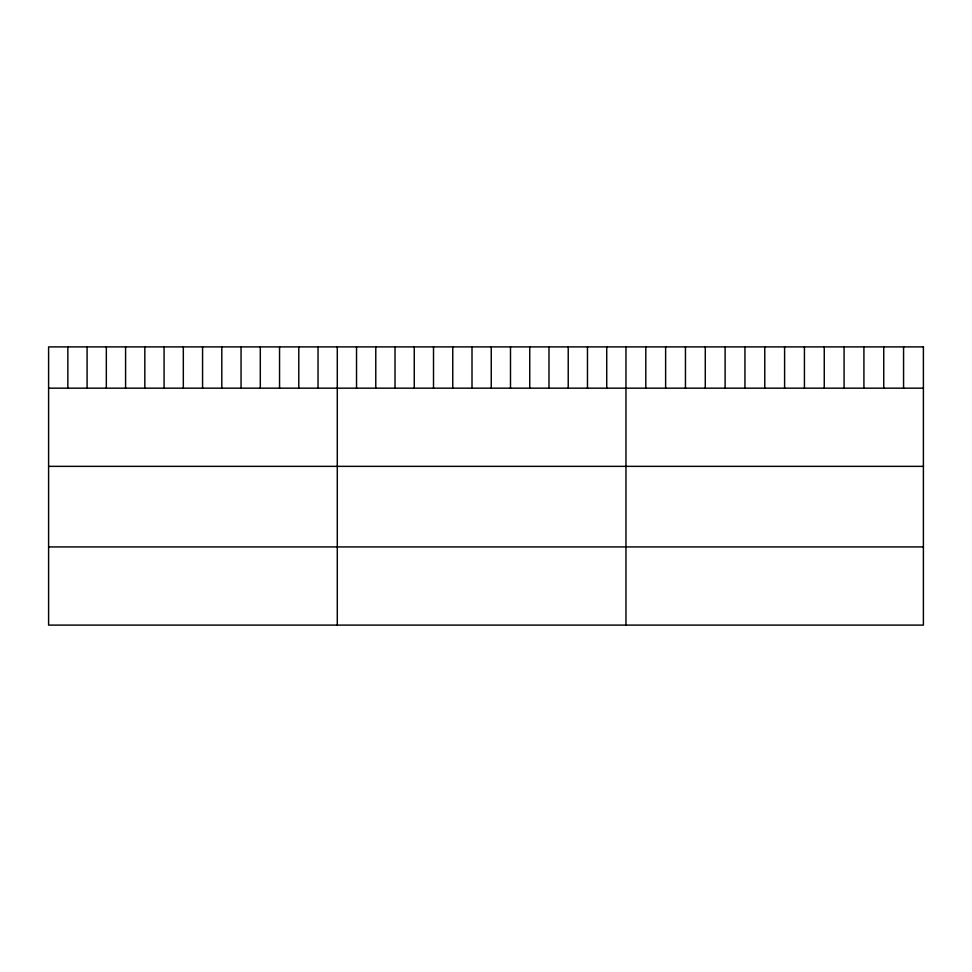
<?xml version="1.0" encoding="UTF-8"?>
<svg xmlns="http://www.w3.org/2000/svg" width="972" height="972" viewBox="0 0 972 972"><rect width="100%" height="100%" fill="white"/><g stroke="black" fill="none" stroke-linecap="round" stroke-linejoin="round"><path stroke-width="1.46" d="M48.6 388.168L923.4 388.168M48.6 466.353L923.4 466.353M48.6 546.92L923.4 546.92M903.571 346.895L903.571 388.168M883.742 346.895L883.742 388.168M863.914 346.895L863.914 388.168M844.085 346.895L844.085 388.168M824.256 346.895L824.256 388.168M804.427 346.895L804.427 388.168M784.598 346.895L784.598 388.168M764.77 346.895L764.77 388.168M744.941 346.895L744.941 388.168M725.112 346.895L725.112 388.168M705.283 346.895L705.283 388.168M685.454 346.895L685.454 388.168M665.626 346.895L665.626 388.168M645.797 346.895L645.797 388.168M625.968 346.895L625.968 625.105M606.722 346.895L606.722 388.168M587.477 346.895L587.477 388.168M568.231 346.895L568.231 388.168M548.986 346.895L548.986 388.168M529.74 346.895L529.74 388.168M510.494 346.895L510.494 388.168M491.249 346.895L491.249 388.168M472.003 346.895L472.003 388.168M452.758 346.895L452.758 388.168M433.512 346.895L433.512 388.168M414.266 346.895L414.266 388.168M395.021 346.895L395.021 388.168M375.775 346.895L375.775 388.168M356.53 346.895L356.53 388.168M337.284 346.895L337.284 625.105M318.038 346.895L318.038 388.168M298.793 346.895L298.793 388.168M279.547 346.895L279.547 388.168M260.302 346.895L260.302 388.168M241.056 346.895L241.056 388.168M221.81 346.895L221.81 388.168M202.565 346.895L202.565 388.168M183.319 346.895L183.319 388.168M164.074 346.895L164.074 388.168M144.828 346.895L144.828 388.168M125.582 346.895L125.582 388.168M106.337 346.895L106.337 388.168M87.091 346.895L87.091 388.168M67.846 346.895L67.846 388.168M923.4 346.895L48.6 346.895L48.6 625.105L923.4 625.105L923.4 346.895"/></g></svg>
